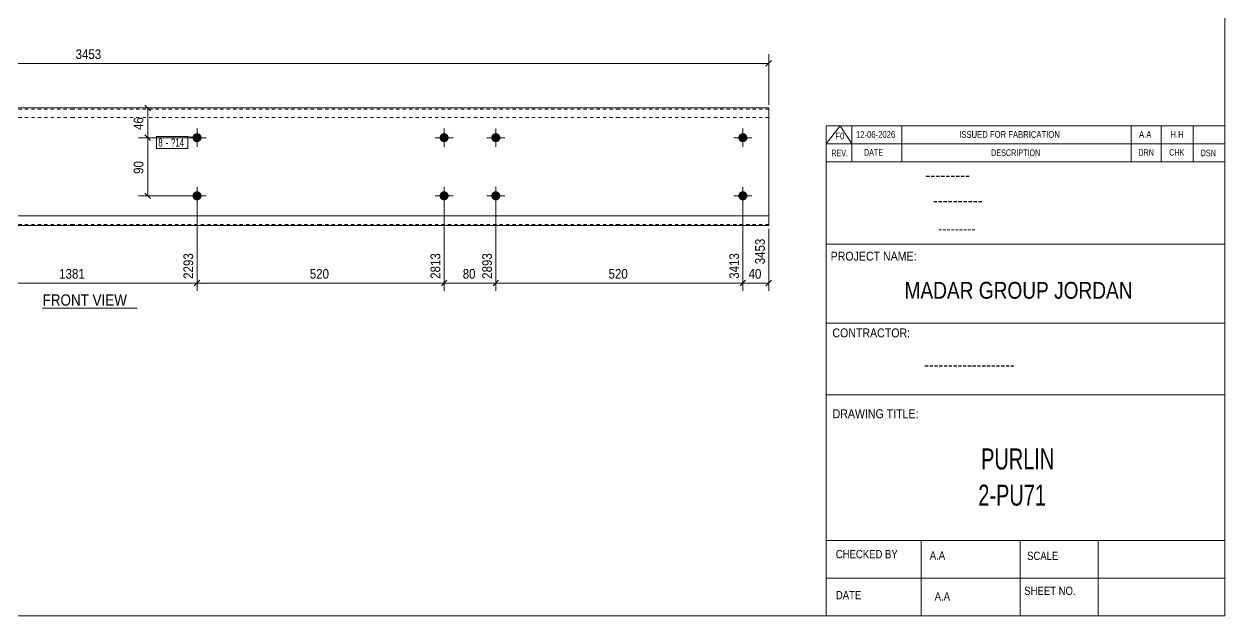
# Model space of a CAD drawing. Header units: millimetres. Extents: x 2 to 579, y 1 to 405.
# Drawn here: x 207.2 to 579, y 5 to 188.3 of the extents above; entities that cross this region are included whole.
import ezdxf

# ---------------------------------------------------------------- set-up
doc = ezdxf.new("R2010")
doc.units = ezdxf.units.MM
doc.linetypes.add('XKITLINE00', pattern=[0])
doc.linetypes.add('XKITLINE01', pattern=[4, 1, -1, 1, -1])
for name, color, linetype, lineweight in [('Bolt', 3, 'Continuous', 0), ('BoltMark', 7, 'Continuous', 0), ('Dimensions', 7, 'Continuous', 0), ('DrawingSheet', 5, 'Continuous', 0), ('OtherObjectType', 7, 'Continuous', 0), ('Part', 2, 'Continuous', 0)]:
    doc.layers.add(name, color=color, linetype=linetype, lineweight=lineweight)
doc.styles.add('@ARIAL_UNICODE_MS_BOLD', font='ARIAL.TTF')
doc.styles.add('ARIAL', font='ARIAL.TTF')
doc.styles.add('ARIAL_NARROW', font='ARIALN.TTF')
doc.styles.add('COMIC_SANS_MS_BOLD', font='COMICBD.TTF')
doc.styles.add('SWIS721_EX_BT', font='ARIAL.TTF')
doc.styles.add('SWISSE', font='ARIAL.TTF')

# ---------------------------------------------------------------- blocks, each defined once
blk = doc.blocks.new('*A3')
at = {"layer": 'Bolt'}
for points in [[(338.66, 153.06), (338.66, 153.02), (338.65, 152.99), (338.65, 152.95), (338.65, 152.92), (338.64, 152.89), (338.64, 152.85), (338.63, 152.82), (338.62, 152.79), (338.62, 152.75), (338.61, 152.72), (338.6, 152.69), (338.59, 152.65), (338.58, 152.62), (338.56, 152.59), (338.55, 152.56), (338.54, 152.52), (338.52, 152.49), (338.51, 152.46), (338.49, 152.43), (338.48, 152.4), (338.46, 152.37), (338.44, 152.34), (338.42, 152.31), (338.4, 152.29), (338.38, 152.26), (338.36, 152.23), (338.34, 152.2), (338.32, 152.18), (338.29, 152.15), (338.27, 152.13), (338.25, 152.1), (338.22, 152.08), (338.2, 152.05), (338.17, 152.03), (338.15, 152.01), (338.12, 151.99), (338.09, 151.97), (338.06, 151.95), (338.04, 151.93), (338.01, 151.91), (337.98, 151.89), (337.95, 151.87), (337.92, 151.86), (337.89, 151.84), (337.86, 151.83), (337.82, 151.81), (337.79, 151.8), (337.76, 151.79), (337.73, 151.77), (337.7, 151.76), (337.66, 151.75), (337.63, 151.74), (337.6, 151.73), (337.56, 151.73), (337.53, 151.72), (337.5, 151.71), (337.46, 151.71), (337.43, 151.7), (337.39, 151.7), (337.36, 151.7), (337.33, 151.69), (337.29, 151.69), (337.26, 151.69), (337.22, 151.69), (337.19, 151.69), (337.15, 151.7), (337.12, 151.7), (337.09, 151.7), (337.05, 151.71), (337.02, 151.71), (336.98, 151.72), (336.95, 151.73), (336.92, 151.73), (336.88, 151.74), (336.85, 151.75), (336.82, 151.76), (336.79, 151.77), (336.75, 151.79), (336.72, 151.8), (336.69, 151.81), (336.66, 151.83), (336.63, 151.84), (336.6, 151.86), (336.57, 151.87), (336.54, 151.89), (336.51, 151.91), (336.48, 151.93), (336.45, 151.95), (336.42, 151.97), (336.4, 151.99), (336.37, 152.01), (336.34, 152.03), (336.32, 152.05), (336.29, 152.08), (336.27, 152.1), (336.24, 152.13), (336.22, 152.15), (336.2, 152.18), (336.18, 152.2), (336.15, 152.23), (336.13, 152.26), (336.11, 152.29), (336.09, 152.31), (336.07, 152.34), (336.06, 152.37), (336.04, 152.4), (336.02, 152.43), (336.01, 152.46), (335.99, 152.49), (335.98, 152.52), (335.96, 152.56), (335.95, 152.59), (335.94, 152.62), (335.93, 152.65), (335.92, 152.69), (335.91, 152.72), (335.9, 152.75), (335.89, 152.79), (335.88, 152.82), (335.88, 152.85), (335.87, 152.89), (335.87, 152.92), (335.86, 152.95), (335.86, 152.99), (335.86, 153.02), (335.86, 153.06), (335.86, 153.09), (335.86, 153.13), (335.86, 153.16), (335.86, 153.2), (335.86, 153.23), (335.87, 153.26), (335.87, 153.3), (335.88, 153.33), (335.88, 153.37), (335.89, 153.4), (335.9, 153.43), (335.91, 153.47), (335.92, 153.5), (335.93, 153.53), (335.94, 153.56), (335.95, 153.6), (335.96, 153.63), (335.98, 153.66), (335.99, 153.69), (336.01, 153.72), (336.02, 153.75), (336.04, 153.78), (336.06, 153.81), (336.07, 153.84), (336.09, 153.87), (336.11, 153.9), (336.13, 153.93), (336.15, 153.95), (336.18, 153.98), (336.2, 154.01), (336.22, 154.03), (336.24, 154.06), (336.27, 154.08), (336.29, 154.11), (336.32, 154.13), (336.34, 154.15), (336.37, 154.17), (336.4, 154.2), (336.42, 154.22), (336.45, 154.24), (336.48, 154.26), (336.51, 154.27), (336.54, 154.29), (336.57, 154.31), (336.6, 154.33), (336.63, 154.34), (336.66, 154.36), (336.69, 154.37), (336.72, 154.39), (336.75, 154.4), (336.79, 154.41), (336.82, 154.42), (336.85, 154.43), (336.88, 154.44), (336.92, 154.45), (336.95, 154.46), (336.98, 154.47), (337.02, 154.47), (337.05, 154.48), (337.09, 154.48), (337.12, 154.49), (337.15, 154.49), (337.19, 154.49), (337.22, 154.49), (337.26, 154.49), (337.29, 154.49), (337.33, 154.49), (337.36, 154.49), (337.39, 154.49), (337.43, 154.48), (337.46, 154.48), (337.5, 154.47), (337.53, 154.47), (337.56, 154.46), (337.6, 154.45), (337.63, 154.44), (337.66, 154.43), (337.7, 154.42), (337.73, 154.41), (337.76, 154.4), (337.79, 154.39), (337.82, 154.37), (337.86, 154.36), (337.89, 154.34), (337.92, 154.33), (337.95, 154.31), (337.98, 154.29), (338.01, 154.27), (338.04, 154.26), (338.06, 154.24), (338.09, 154.22), (338.12, 154.2), (338.15, 154.17), (338.17, 154.15), (338.2, 154.13), (338.22, 154.11), (338.25, 154.08), (338.27, 154.06), (338.29, 154.03), (338.32, 154.01), (338.34, 153.98), (338.36, 153.95), (338.38, 153.93), (338.4, 153.9), (338.42, 153.87), (338.44, 153.84), (338.46, 153.81), (338.48, 153.78), (338.49, 153.75), (338.51, 153.72), (338.52, 153.69), (338.54, 153.66), (338.55, 153.63), (338.56, 153.6), (338.58, 153.56), (338.59, 153.53), (338.6, 153.5), (338.61, 153.47), (338.62, 153.43), (338.62, 153.4), (338.63, 153.37), (338.64, 153.33), (338.64, 153.3), (338.65, 153.26), (338.65, 153.23), (338.65, 153.2), (338.66, 153.16), (338.66, 153.13), (338.66, 153.09)], [(354.66, 153.06), (354.66, 153.02), (354.65, 152.99), (354.65, 152.95), (354.65, 152.92), (354.64, 152.89), (354.64, 152.85), (354.63, 152.82), (354.62, 152.79), (354.62, 152.75), (354.61, 152.72), (354.6, 152.69), (354.59, 152.65), (354.58, 152.62), (354.56, 152.59), (354.55, 152.56), (354.54, 152.52), (354.52, 152.49), (354.51, 152.46), (354.49, 152.43), (354.48, 152.4), (354.46, 152.37), (354.44, 152.34), (354.42, 152.31), (354.4, 152.29), (354.38, 152.26), (354.36, 152.23), (354.34, 152.2), (354.32, 152.18), (354.29, 152.15), (354.27, 152.13), (354.25, 152.1), (354.22, 152.08), (354.2, 152.05), (354.17, 152.03), (354.15, 152.01), (354.12, 151.99), (354.09, 151.97), (354.06, 151.95), (354.04, 151.93), (354.01, 151.91), (353.98, 151.89), (353.95, 151.87), (353.92, 151.86), (353.89, 151.84), (353.86, 151.83), (353.82, 151.81), (353.79, 151.8), (353.76, 151.79), (353.73, 151.77), (353.7, 151.76), (353.66, 151.75), (353.63, 151.74), (353.6, 151.73), (353.56, 151.73), (353.53, 151.72), (353.5, 151.71), (353.46, 151.71), (353.43, 151.7), (353.39, 151.7), (353.36, 151.7), (353.33, 151.69), (353.29, 151.69), (353.26, 151.69), (353.22, 151.69), (353.19, 151.69), (353.15, 151.7), (353.12, 151.7), (353.09, 151.7), (353.05, 151.71), (353.02, 151.71), (352.98, 151.72), (352.95, 151.73), (352.92, 151.73), (352.88, 151.74), (352.85, 151.75), (352.82, 151.76), (352.79, 151.77), (352.75, 151.79), (352.72, 151.8), (352.69, 151.81), (352.66, 151.83), (352.63, 151.84), (352.6, 151.86), (352.57, 151.87), (352.54, 151.89), (352.51, 151.91), (352.48, 151.93), (352.45, 151.95), (352.42, 151.97), (352.4, 151.99), (352.37, 152.01), (352.34, 152.03), (352.32, 152.05), (352.29, 152.08), (352.27, 152.1), (352.24, 152.13), (352.22, 152.15), (352.2, 152.18), (352.18, 152.2), (352.15, 152.23), (352.13, 152.26), (352.11, 152.29), (352.09, 152.31), (352.07, 152.34), (352.06, 152.37), (352.04, 152.4), (352.02, 152.43), (352.01, 152.46), (351.99, 152.49), (351.98, 152.52), (351.96, 152.56), (351.95, 152.59), (351.94, 152.62), (351.93, 152.65), (351.92, 152.69), (351.91, 152.72), (351.9, 152.75), (351.89, 152.79), (351.88, 152.82), (351.88, 152.85), (351.87, 152.89), (351.87, 152.92), (351.86, 152.95), (351.86, 152.99), (351.86, 153.02), (351.86, 153.06), (351.86, 153.09), (351.86, 153.13), (351.86, 153.16), (351.86, 153.2), (351.86, 153.23), (351.87, 153.26), (351.87, 153.3), (351.88, 153.33), (351.88, 153.37), (351.89, 153.4), (351.9, 153.43), (351.91, 153.47), (351.92, 153.5), (351.93, 153.53), (351.94, 153.56), (351.95, 153.6), (351.96, 153.63), (351.98, 153.66), (351.99, 153.69), (352.01, 153.72), (352.02, 153.75), (352.04, 153.78), (352.06, 153.81), (352.07, 153.84), (352.09, 153.87), (352.11, 153.9), (352.13, 153.93), (352.15, 153.95), (352.18, 153.98), (352.2, 154.01), (352.22, 154.03), (352.24, 154.06), (352.27, 154.08), (352.29, 154.11), (352.32, 154.13), (352.34, 154.15), (352.37, 154.17), (352.4, 154.2), (352.42, 154.22), (352.45, 154.24), (352.48, 154.26), (352.51, 154.27), (352.54, 154.29), (352.57, 154.31), (352.6, 154.33), (352.63, 154.34), (352.66, 154.36), (352.69, 154.37), (352.72, 154.39), (352.75, 154.4), (352.79, 154.41), (352.82, 154.42), (352.85, 154.43), (352.88, 154.44), (352.92, 154.45), (352.95, 154.46), (352.98, 154.47), (353.02, 154.47), (353.05, 154.48), (353.09, 154.48), (353.12, 154.49), (353.15, 154.49), (353.19, 154.49), (353.22, 154.49), (353.26, 154.49), (353.29, 154.49), (353.33, 154.49), (353.36, 154.49), (353.39, 154.49), (353.43, 154.48), (353.46, 154.48), (353.5, 154.47), (353.53, 154.47), (353.56, 154.46), (353.6, 154.45), (353.63, 154.44), (353.66, 154.43), (353.7, 154.42), (353.73, 154.41), (353.76, 154.4), (353.79, 154.39), (353.82, 154.37), (353.86, 154.36), (353.89, 154.34), (353.92, 154.33), (353.95, 154.31), (353.98, 154.29), (354.01, 154.27), (354.04, 154.26), (354.06, 154.24), (354.09, 154.22), (354.12, 154.2), (354.15, 154.17), (354.17, 154.15), (354.2, 154.13), (354.22, 154.11), (354.25, 154.08), (354.27, 154.06), (354.29, 154.03), (354.32, 154.01), (354.34, 153.98), (354.36, 153.95), (354.38, 153.93), (354.4, 153.9), (354.42, 153.87), (354.44, 153.84), (354.46, 153.81), (354.48, 153.78), (354.49, 153.75), (354.51, 153.72), (354.52, 153.69), (354.54, 153.66), (354.55, 153.63), (354.56, 153.6), (354.58, 153.56), (354.59, 153.53), (354.6, 153.5), (354.61, 153.47), (354.62, 153.43), (354.62, 153.4), (354.63, 153.37), (354.64, 153.33), (354.64, 153.3), (354.65, 153.26), (354.65, 153.23), (354.65, 153.2), (354.66, 153.16), (354.66, 153.13), (354.66, 153.09)], [(338.66, 135.06), (338.66, 135.02), (338.65, 134.99), (338.65, 134.95), (338.65, 134.92), (338.64, 134.89), (338.64, 134.85), (338.63, 134.82), (338.62, 134.79), (338.62, 134.75), (338.61, 134.72), (338.6, 134.69), (338.59, 134.65), (338.58, 134.62), (338.56, 134.59), (338.55, 134.56), (338.54, 134.52), (338.52, 134.49), (338.51, 134.46), (338.49, 134.43), (338.48, 134.4), (338.46, 134.37), (338.44, 134.34), (338.42, 134.31), (338.4, 134.29), (338.38, 134.26), (338.36, 134.23), (338.34, 134.2), (338.32, 134.18), (338.29, 134.15), (338.27, 134.13), (338.25, 134.1), (338.22, 134.08), (338.2, 134.05), (338.17, 134.03), (338.15, 134.01), (338.12, 133.99), (338.09, 133.97), (338.06, 133.95), (338.04, 133.93), (338.01, 133.91), (337.98, 133.89), (337.95, 133.87), (337.92, 133.86), (337.89, 133.84), (337.86, 133.83), (337.82, 133.81), (337.79, 133.8), (337.76, 133.79), (337.73, 133.77), (337.7, 133.76), (337.66, 133.75), (337.63, 133.74), (337.6, 133.73), (337.56, 133.73), (337.53, 133.72), (337.5, 133.71), (337.46, 133.71), (337.43, 133.7), (337.39, 133.7), (337.36, 133.7), (337.33, 133.69), (337.29, 133.69), (337.26, 133.69), (337.22, 133.69), (337.19, 133.69), (337.15, 133.7), (337.12, 133.7), (337.09, 133.7), (337.05, 133.71), (337.02, 133.71), (336.98, 133.72), (336.95, 133.73), (336.92, 133.73), (336.88, 133.74), (336.85, 133.75), (336.82, 133.76), (336.79, 133.77), (336.75, 133.79), (336.72, 133.8), (336.69, 133.81), (336.66, 133.83), (336.63, 133.84), (336.6, 133.86), (336.57, 133.87), (336.54, 133.89), (336.51, 133.91), (336.48, 133.93), (336.45, 133.95), (336.42, 133.97), (336.4, 133.99), (336.37, 134.01), (336.34, 134.03), (336.32, 134.05), (336.29, 134.08), (336.27, 134.1), (336.24, 134.13), (336.22, 134.15), (336.2, 134.18), (336.18, 134.2), (336.15, 134.23), (336.13, 134.26), (336.11, 134.29), (336.09, 134.31), (336.07, 134.34), (336.06, 134.37), (336.04, 134.4), (336.02, 134.43), (336.01, 134.46), (335.99, 134.49), (335.98, 134.52), (335.96, 134.56), (335.95, 134.59), (335.94, 134.62), (335.93, 134.65), (335.92, 134.69), (335.91, 134.72), (335.9, 134.75), (335.89, 134.79), (335.88, 134.82), (335.88, 134.85), (335.87, 134.89), (335.87, 134.92), (335.86, 134.95), (335.86, 134.99), (335.86, 135.02), (335.86, 135.06), (335.86, 135.09), (335.86, 135.13), (335.86, 135.16), (335.86, 135.2), (335.86, 135.23), (335.87, 135.26), (335.87, 135.3), (335.88, 135.33), (335.88, 135.37), (335.89, 135.4), (335.9, 135.43), (335.91, 135.47), (335.92, 135.5), (335.93, 135.53), (335.94, 135.56), (335.95, 135.6), (335.96, 135.63), (335.98, 135.66), (335.99, 135.69), (336.01, 135.72), (336.02, 135.75), (336.04, 135.78), (336.06, 135.81), (336.07, 135.84), (336.09, 135.87), (336.11, 135.9), (336.13, 135.93), (336.15, 135.95), (336.18, 135.98), (336.2, 136.01), (336.22, 136.03), (336.24, 136.06), (336.27, 136.08), (336.29, 136.11), (336.32, 136.13), (336.34, 136.15), (336.37, 136.17), (336.4, 136.2), (336.42, 136.22), (336.45, 136.24), (336.48, 136.26), (336.51, 136.27), (336.54, 136.29), (336.57, 136.31), (336.6, 136.33), (336.63, 136.34), (336.66, 136.36), (336.69, 136.37), (336.72, 136.39), (336.75, 136.4), (336.79, 136.41), (336.82, 136.42), (336.85, 136.43), (336.88, 136.44), (336.92, 136.45), (336.95, 136.46), (336.98, 136.47), (337.02, 136.47), (337.05, 136.48), (337.09, 136.48), (337.12, 136.49), (337.15, 136.49), (337.19, 136.49), (337.22, 136.49), (337.26, 136.49), (337.29, 136.49), (337.33, 136.49), (337.36, 136.49), (337.39, 136.49), (337.43, 136.48), (337.46, 136.48), (337.5, 136.47), (337.53, 136.47), (337.56, 136.46), (337.6, 136.45), (337.63, 136.44), (337.66, 136.43), (337.7, 136.42), (337.73, 136.41), (337.76, 136.4), (337.79, 136.39), (337.82, 136.37), (337.86, 136.36), (337.89, 136.34), (337.92, 136.33), (337.95, 136.31), (337.98, 136.29), (338.01, 136.27), (338.04, 136.26), (338.06, 136.24), (338.09, 136.22), (338.12, 136.2), (338.15, 136.17), (338.17, 136.15), (338.2, 136.13), (338.22, 136.11), (338.25, 136.08), (338.27, 136.06), (338.29, 136.03), (338.32, 136.01), (338.34, 135.98), (338.36, 135.95), (338.38, 135.93), (338.4, 135.9), (338.42, 135.87), (338.44, 135.84), (338.46, 135.81), (338.48, 135.78), (338.49, 135.75), (338.51, 135.72), (338.52, 135.69), (338.54, 135.66), (338.55, 135.63), (338.56, 135.6), (338.58, 135.56), (338.59, 135.53), (338.6, 135.5), (338.61, 135.47), (338.62, 135.43), (338.62, 135.4), (338.63, 135.37), (338.64, 135.33), (338.64, 135.3), (338.65, 135.26), (338.65, 135.23), (338.65, 135.2), (338.66, 135.16), (338.66, 135.13), (338.66, 135.09)], [(354.66, 135.06), (354.66, 135.02), (354.65, 134.99), (354.65, 134.95), (354.65, 134.92), (354.64, 134.89), (354.64, 134.85), (354.63, 134.82), (354.62, 134.79), (354.62, 134.75), (354.61, 134.72), (354.6, 134.69), (354.59, 134.65), (354.58, 134.62), (354.56, 134.59), (354.55, 134.56), (354.54, 134.52), (354.52, 134.49), (354.51, 134.46), (354.49, 134.43), (354.48, 134.4), (354.46, 134.37), (354.44, 134.34), (354.42, 134.31), (354.4, 134.29), (354.38, 134.26), (354.36, 134.23), (354.34, 134.2), (354.32, 134.18), (354.29, 134.15), (354.27, 134.13), (354.25, 134.1), (354.22, 134.08), (354.2, 134.05), (354.17, 134.03), (354.15, 134.01), (354.12, 133.99), (354.09, 133.97), (354.06, 133.95), (354.04, 133.93), (354.01, 133.91), (353.98, 133.89), (353.95, 133.87), (353.92, 133.86), (353.89, 133.84), (353.86, 133.83), (353.82, 133.81), (353.79, 133.8), (353.76, 133.79), (353.73, 133.77), (353.7, 133.76), (353.66, 133.75), (353.63, 133.74), (353.6, 133.73), (353.56, 133.73), (353.53, 133.72), (353.5, 133.71), (353.46, 133.71), (353.43, 133.7), (353.39, 133.7), (353.36, 133.7), (353.33, 133.69), (353.29, 133.69), (353.26, 133.69), (353.22, 133.69), (353.19, 133.69), (353.15, 133.7), (353.12, 133.7), (353.09, 133.7), (353.05, 133.71), (353.02, 133.71), (352.98, 133.72), (352.95, 133.73), (352.92, 133.73), (352.88, 133.74), (352.85, 133.75), (352.82, 133.76), (352.79, 133.77), (352.75, 133.79), (352.72, 133.8), (352.69, 133.81), (352.66, 133.83), (352.63, 133.84), (352.6, 133.86), (352.57, 133.87), (352.54, 133.89), (352.51, 133.91), (352.48, 133.93), (352.45, 133.95), (352.42, 133.97), (352.4, 133.99), (352.37, 134.01), (352.34, 134.03), (352.32, 134.05), (352.29, 134.08), (352.27, 134.1), (352.24, 134.13), (352.22, 134.15), (352.2, 134.18), (352.18, 134.2), (352.15, 134.23), (352.13, 134.26), (352.11, 134.29), (352.09, 134.31), (352.07, 134.34), (352.06, 134.37), (352.04, 134.4), (352.02, 134.43), (352.01, 134.46), (351.99, 134.49), (351.98, 134.52), (351.96, 134.56), (351.95, 134.59), (351.94, 134.62), (351.93, 134.65), (351.92, 134.69), (351.91, 134.72), (351.9, 134.75), (351.89, 134.79), (351.88, 134.82), (351.88, 134.85), (351.87, 134.89), (351.87, 134.92), (351.86, 134.95), (351.86, 134.99), (351.86, 135.02), (351.86, 135.06), (351.86, 135.09), (351.86, 135.13), (351.86, 135.16), (351.86, 135.2), (351.86, 135.23), (351.87, 135.26), (351.87, 135.3), (351.88, 135.33), (351.88, 135.37), (351.89, 135.4), (351.9, 135.43), (351.91, 135.47), (351.92, 135.5), (351.93, 135.53), (351.94, 135.56), (351.95, 135.6), (351.96, 135.63), (351.98, 135.66), (351.99, 135.69), (352.01, 135.72), (352.02, 135.75), (352.04, 135.78), (352.06, 135.81), (352.07, 135.84), (352.09, 135.87), (352.11, 135.9), (352.13, 135.93), (352.15, 135.95), (352.18, 135.98), (352.2, 136.01), (352.22, 136.03), (352.24, 136.06), (352.27, 136.08), (352.29, 136.11), (352.32, 136.13), (352.34, 136.15), (352.37, 136.17), (352.4, 136.2), (352.42, 136.22), (352.45, 136.24), (352.48, 136.26), (352.51, 136.27), (352.54, 136.29), (352.57, 136.31), (352.6, 136.33), (352.63, 136.34), (352.66, 136.36), (352.69, 136.37), (352.72, 136.39), (352.75, 136.4), (352.79, 136.41), (352.82, 136.42), (352.85, 136.43), (352.88, 136.44), (352.92, 136.45), (352.95, 136.46), (352.98, 136.47), (353.02, 136.47), (353.05, 136.48), (353.09, 136.48), (353.12, 136.49), (353.15, 136.49), (353.19, 136.49), (353.22, 136.49), (353.26, 136.49), (353.29, 136.49), (353.33, 136.49), (353.36, 136.49), (353.39, 136.49), (353.43, 136.48), (353.46, 136.48), (353.5, 136.47), (353.53, 136.47), (353.56, 136.46), (353.6, 136.45), (353.63, 136.44), (353.66, 136.43), (353.7, 136.42), (353.73, 136.41), (353.76, 136.4), (353.79, 136.39), (353.82, 136.37), (353.86, 136.36), (353.89, 136.34), (353.92, 136.33), (353.95, 136.31), (353.98, 136.29), (354.01, 136.27), (354.04, 136.26), (354.06, 136.24), (354.09, 136.22), (354.12, 136.2), (354.15, 136.17), (354.17, 136.15), (354.2, 136.13), (354.22, 136.11), (354.25, 136.08), (354.27, 136.06), (354.29, 136.03), (354.32, 136.01), (354.34, 135.98), (354.36, 135.95), (354.38, 135.93), (354.4, 135.9), (354.42, 135.87), (354.44, 135.84), (354.46, 135.81), (354.48, 135.78), (354.49, 135.75), (354.51, 135.72), (354.52, 135.69), (354.54, 135.66), (354.55, 135.63), (354.56, 135.6), (354.58, 135.56), (354.59, 135.53), (354.6, 135.5), (354.61, 135.47), (354.62, 135.43), (354.62, 135.4), (354.63, 135.37), (354.64, 135.33), (354.64, 135.3), (354.65, 135.26), (354.65, 135.23), (354.65, 135.2), (354.66, 135.16), (354.66, 135.13), (354.66, 135.09)]]:
    blk.add_hatch(color=3, dxfattribs=at).paths.add_polyline_path(points, flags=17)
at = {"layer": 'Bolt', "color": 3, "linetype": 'XKITLINE00', "lineweight": 0}
for p, q in [((340.06, 153.09), (334.46, 153.09)), ((337.26, 155.89), (337.26, 150.29)), ((356.06, 153.09), (350.46, 153.09)), ((353.26, 155.89), (353.26, 150.29)), ((337.26, 137.89), (337.26, 132.29)), ((353.26, 137.89), (353.26, 132.29)), ((340.06, 135.09), (334.46, 135.09)), ((356.06, 135.09), (350.46, 135.09))]:
    blk.add_line(p, q, dxfattribs=at)
blk = doc.blocks.new('*A4')
at = {"layer": 'Bolt'}
for points in [[(262.17, 153.06), (262.17, 153.02), (262.17, 152.99), (262.16, 152.95), (262.16, 152.92), (262.15, 152.89), (262.15, 152.85), (262.14, 152.82), (262.14, 152.79), (262.13, 152.75), (262.12, 152.72), (262.11, 152.69), (262.1, 152.65), (262.09, 152.62), (262.08, 152.59), (262.06, 152.56), (262.05, 152.52), (262.04, 152.49), (262.02, 152.46), (262, 152.43), (261.99, 152.4), (261.97, 152.37), (261.95, 152.34), (261.93, 152.31), (261.91, 152.29), (261.89, 152.26), (261.87, 152.23), (261.85, 152.2), (261.83, 152.18), (261.81, 152.15), (261.78, 152.13), (261.76, 152.1), (261.74, 152.08), (261.71, 152.05), (261.68, 152.03), (261.66, 152.01), (261.63, 151.99), (261.6, 151.97), (261.58, 151.95), (261.55, 151.93), (261.52, 151.91), (261.49, 151.89), (261.46, 151.87), (261.43, 151.86), (261.4, 151.84), (261.37, 151.83), (261.34, 151.81), (261.31, 151.8), (261.27, 151.79), (261.24, 151.77), (261.21, 151.76), (261.18, 151.75), (261.14, 151.74), (261.11, 151.73), (261.08, 151.73), (261.04, 151.72), (261.01, 151.71), (260.98, 151.71), (260.94, 151.7), (260.91, 151.7), (260.87, 151.7), (260.84, 151.69), (260.8, 151.69), (260.77, 151.69), (260.74, 151.69), (260.7, 151.69), (260.67, 151.7), (260.63, 151.7), (260.6, 151.7), (260.56, 151.71), (260.53, 151.71), (260.5, 151.72), (260.46, 151.73), (260.43, 151.73), (260.4, 151.74), (260.36, 151.75), (260.33, 151.76), (260.3, 151.77), (260.27, 151.79), (260.23, 151.8), (260.2, 151.81), (260.17, 151.83), (260.14, 151.84), (260.11, 151.86), (260.08, 151.87), (260.05, 151.89), (260.02, 151.91), (259.99, 151.93), (259.96, 151.95), (259.94, 151.97), (259.91, 151.99), (259.88, 152.01), (259.86, 152.03), (259.83, 152.05), (259.8, 152.08), (259.78, 152.1), (259.76, 152.13), (259.73, 152.15), (259.71, 152.18), (259.69, 152.2), (259.67, 152.23), (259.65, 152.26), (259.63, 152.29), (259.61, 152.31), (259.59, 152.34), (259.57, 152.37), (259.55, 152.4), (259.53, 152.43), (259.52, 152.46), (259.5, 152.49), (259.49, 152.52), (259.48, 152.56), (259.46, 152.59), (259.45, 152.62), (259.44, 152.65), (259.43, 152.69), (259.42, 152.72), (259.41, 152.75), (259.4, 152.79), (259.4, 152.82), (259.39, 152.85), (259.38, 152.89), (259.38, 152.92), (259.38, 152.95), (259.37, 152.99), (259.37, 153.02), (259.37, 153.06), (259.37, 153.09), (259.37, 153.13), (259.37, 153.16), (259.37, 153.2), (259.38, 153.23), (259.38, 153.26), (259.38, 153.3), (259.39, 153.33), (259.4, 153.37), (259.4, 153.4), (259.41, 153.43), (259.42, 153.47), (259.43, 153.5), (259.44, 153.53), (259.45, 153.56), (259.46, 153.6), (259.48, 153.63), (259.49, 153.66), (259.5, 153.69), (259.52, 153.72), (259.53, 153.75), (259.55, 153.78), (259.57, 153.81), (259.59, 153.84), (259.61, 153.87), (259.63, 153.9), (259.65, 153.93), (259.67, 153.95), (259.69, 153.98), (259.71, 154.01), (259.73, 154.03), (259.76, 154.06), (259.78, 154.08), (259.8, 154.11), (259.83, 154.13), (259.86, 154.15), (259.88, 154.17), (259.91, 154.2), (259.94, 154.22), (259.96, 154.24), (259.99, 154.26), (260.02, 154.27), (260.05, 154.29), (260.08, 154.31), (260.11, 154.33), (260.14, 154.34), (260.17, 154.36), (260.2, 154.37), (260.23, 154.39), (260.27, 154.4), (260.3, 154.41), (260.33, 154.42), (260.36, 154.43), (260.4, 154.44), (260.43, 154.45), (260.46, 154.46), (260.5, 154.47), (260.53, 154.47), (260.56, 154.48), (260.6, 154.48), (260.63, 154.49), (260.67, 154.49), (260.7, 154.49), (260.74, 154.49), (260.77, 154.49), (260.8, 154.49), (260.84, 154.49), (260.87, 154.49), (260.91, 154.49), (260.94, 154.48), (260.98, 154.48), (261.01, 154.47), (261.04, 154.47), (261.08, 154.46), (261.11, 154.45), (261.14, 154.44), (261.18, 154.43), (261.21, 154.42), (261.24, 154.41), (261.27, 154.4), (261.31, 154.39), (261.34, 154.37), (261.37, 154.36), (261.4, 154.34), (261.43, 154.33), (261.46, 154.31), (261.49, 154.29), (261.52, 154.27), (261.55, 154.26), (261.58, 154.24), (261.6, 154.22), (261.63, 154.2), (261.66, 154.17), (261.68, 154.15), (261.71, 154.13), (261.74, 154.11), (261.76, 154.08), (261.78, 154.06), (261.81, 154.03), (261.83, 154.01), (261.85, 153.98), (261.87, 153.95), (261.89, 153.93), (261.91, 153.9), (261.93, 153.87), (261.95, 153.84), (261.97, 153.81), (261.99, 153.78), (262, 153.75), (262.02, 153.72), (262.04, 153.69), (262.05, 153.66), (262.06, 153.63), (262.08, 153.6), (262.09, 153.56), (262.1, 153.53), (262.11, 153.5), (262.12, 153.47), (262.13, 153.43), (262.14, 153.4), (262.14, 153.37), (262.15, 153.33), (262.15, 153.3), (262.16, 153.26), (262.16, 153.23), (262.17, 153.2), (262.17, 153.16), (262.17, 153.13), (262.17, 153.09)], [(431.14, 153.06), (431.14, 153.02), (431.14, 152.99), (431.14, 152.95), (431.13, 152.92), (431.13, 152.89), (431.12, 152.85), (431.12, 152.82), (431.11, 152.79), (431.1, 152.75), (431.09, 152.72), (431.09, 152.69), (431.07, 152.65), (431.06, 152.62), (431.05, 152.59), (431.04, 152.56), (431.03, 152.52), (431.01, 152.49), (431, 152.46), (430.98, 152.43), (430.96, 152.4), (430.95, 152.37), (430.93, 152.34), (430.91, 152.31), (430.89, 152.29), (430.87, 152.26), (430.85, 152.23), (430.83, 152.2), (430.81, 152.18), (430.78, 152.15), (430.76, 152.13), (430.74, 152.1), (430.71, 152.08), (430.69, 152.05), (430.66, 152.03), (430.63, 152.01), (430.61, 151.99), (430.58, 151.97), (430.55, 151.95), (430.52, 151.93), (430.49, 151.91), (430.47, 151.89), (430.44, 151.87), (430.41, 151.86), (430.37, 151.84), (430.34, 151.83), (430.31, 151.81), (430.28, 151.8), (430.25, 151.79), (430.22, 151.77), (430.18, 151.76), (430.15, 151.75), (430.12, 151.74), (430.09, 151.73), (430.05, 151.73), (430.02, 151.72), (429.98, 151.71), (429.95, 151.71), (429.92, 151.7), (429.88, 151.7), (429.85, 151.7), (429.81, 151.69), (429.78, 151.69), (429.75, 151.69), (429.71, 151.69), (429.68, 151.69), (429.64, 151.7), (429.61, 151.7), (429.57, 151.7), (429.54, 151.71), (429.51, 151.71), (429.47, 151.72), (429.44, 151.73), (429.41, 151.73), (429.37, 151.74), (429.34, 151.75), (429.31, 151.76), (429.27, 151.77), (429.24, 151.79), (429.21, 151.8), (429.18, 151.81), (429.15, 151.83), (429.12, 151.84), (429.09, 151.86), (429.06, 151.87), (429.03, 151.89), (429, 151.91), (428.97, 151.93), (428.94, 151.95), (428.91, 151.97), (428.88, 151.99), (428.86, 152.01), (428.83, 152.03), (428.81, 152.05), (428.78, 152.08), (428.76, 152.1), (428.73, 152.13), (428.71, 152.15), (428.69, 152.18), (428.66, 152.2), (428.64, 152.23), (428.62, 152.26), (428.6, 152.29), (428.58, 152.31), (428.56, 152.34), (428.54, 152.37), (428.53, 152.4), (428.51, 152.43), (428.49, 152.46), (428.48, 152.49), (428.47, 152.52), (428.45, 152.56), (428.44, 152.59), (428.43, 152.62), (428.42, 152.65), (428.41, 152.69), (428.4, 152.72), (428.39, 152.75), (428.38, 152.79), (428.37, 152.82), (428.37, 152.85), (428.36, 152.89), (428.36, 152.92), (428.35, 152.95), (428.35, 152.99), (428.35, 153.02), (428.35, 153.06), (428.35, 153.09), (428.35, 153.13), (428.35, 153.16), (428.35, 153.2), (428.35, 153.23), (428.36, 153.26), (428.36, 153.3), (428.37, 153.33), (428.37, 153.37), (428.38, 153.4), (428.39, 153.43), (428.4, 153.47), (428.41, 153.5), (428.42, 153.53), (428.43, 153.56), (428.44, 153.6), (428.45, 153.63), (428.47, 153.66), (428.48, 153.69), (428.49, 153.72), (428.51, 153.75), (428.53, 153.78), (428.54, 153.81), (428.56, 153.84), (428.58, 153.87), (428.6, 153.9), (428.62, 153.93), (428.64, 153.95), (428.66, 153.98), (428.69, 154.01), (428.71, 154.03), (428.73, 154.06), (428.76, 154.08), (428.78, 154.11), (428.81, 154.13), (428.83, 154.15), (428.86, 154.17), (428.88, 154.2), (428.91, 154.22), (428.94, 154.24), (428.97, 154.26), (429, 154.27), (429.03, 154.29), (429.06, 154.31), (429.09, 154.33), (429.12, 154.34), (429.15, 154.36), (429.18, 154.37), (429.21, 154.39), (429.24, 154.4), (429.27, 154.41), (429.31, 154.42), (429.34, 154.43), (429.37, 154.44), (429.41, 154.45), (429.44, 154.46), (429.47, 154.47), (429.51, 154.47), (429.54, 154.48), (429.57, 154.48), (429.61, 154.49), (429.64, 154.49), (429.68, 154.49), (429.71, 154.49), (429.75, 154.49), (429.78, 154.49), (429.81, 154.49), (429.85, 154.49), (429.88, 154.49), (429.92, 154.48), (429.95, 154.48), (429.98, 154.47), (430.02, 154.47), (430.05, 154.46), (430.09, 154.45), (430.12, 154.44), (430.15, 154.43), (430.18, 154.42), (430.22, 154.41), (430.25, 154.4), (430.28, 154.39), (430.31, 154.37), (430.34, 154.36), (430.37, 154.34), (430.41, 154.33), (430.44, 154.31), (430.47, 154.29), (430.49, 154.27), (430.52, 154.26), (430.55, 154.24), (430.58, 154.22), (430.61, 154.2), (430.63, 154.17), (430.66, 154.15), (430.69, 154.13), (430.71, 154.11), (430.74, 154.08), (430.76, 154.06), (430.78, 154.03), (430.81, 154.01), (430.83, 153.98), (430.85, 153.95), (430.87, 153.93), (430.89, 153.9), (430.91, 153.87), (430.93, 153.84), (430.95, 153.81), (430.96, 153.78), (430.98, 153.75), (431, 153.72), (431.01, 153.69), (431.03, 153.66), (431.04, 153.63), (431.05, 153.6), (431.06, 153.56), (431.07, 153.53), (431.09, 153.5), (431.09, 153.47), (431.1, 153.43), (431.11, 153.4), (431.12, 153.37), (431.12, 153.33), (431.13, 153.3), (431.13, 153.26), (431.14, 153.23), (431.14, 153.2), (431.14, 153.16), (431.14, 153.13), (431.15, 153.09)], [(262.17, 135.06), (262.17, 135.02), (262.17, 134.99), (262.16, 134.95), (262.16, 134.92), (262.15, 134.89), (262.15, 134.85), (262.14, 134.82), (262.14, 134.79), (262.13, 134.75), (262.12, 134.72), (262.11, 134.69), (262.1, 134.65), (262.09, 134.62), (262.08, 134.59), (262.06, 134.56), (262.05, 134.52), (262.04, 134.49), (262.02, 134.46), (262, 134.43), (261.99, 134.4), (261.97, 134.37), (261.95, 134.34), (261.93, 134.31), (261.91, 134.29), (261.89, 134.26), (261.87, 134.23), (261.85, 134.2), (261.83, 134.18), (261.81, 134.15), (261.78, 134.13), (261.76, 134.1), (261.74, 134.08), (261.71, 134.05), (261.68, 134.03), (261.66, 134.01), (261.63, 133.99), (261.6, 133.97), (261.58, 133.95), (261.55, 133.93), (261.52, 133.91), (261.49, 133.89), (261.46, 133.87), (261.43, 133.86), (261.4, 133.84), (261.37, 133.83), (261.34, 133.81), (261.31, 133.8), (261.27, 133.79), (261.24, 133.77), (261.21, 133.76), (261.18, 133.75), (261.14, 133.74), (261.11, 133.73), (261.08, 133.73), (261.04, 133.72), (261.01, 133.71), (260.98, 133.71), (260.94, 133.7), (260.91, 133.7), (260.87, 133.7), (260.84, 133.69), (260.8, 133.69), (260.77, 133.69), (260.74, 133.69), (260.7, 133.69), (260.67, 133.7), (260.63, 133.7), (260.6, 133.7), (260.56, 133.71), (260.53, 133.71), (260.5, 133.72), (260.46, 133.73), (260.43, 133.73), (260.4, 133.74), (260.36, 133.75), (260.33, 133.76), (260.3, 133.77), (260.27, 133.79), (260.23, 133.8), (260.2, 133.81), (260.17, 133.83), (260.14, 133.84), (260.11, 133.86), (260.08, 133.87), (260.05, 133.89), (260.02, 133.91), (259.99, 133.93), (259.96, 133.95), (259.94, 133.97), (259.91, 133.99), (259.88, 134.01), (259.86, 134.03), (259.83, 134.05), (259.8, 134.08), (259.78, 134.1), (259.76, 134.13), (259.73, 134.15), (259.71, 134.18), (259.69, 134.2), (259.67, 134.23), (259.65, 134.26), (259.63, 134.29), (259.61, 134.31), (259.59, 134.34), (259.57, 134.37), (259.55, 134.4), (259.53, 134.43), (259.52, 134.46), (259.5, 134.49), (259.49, 134.52), (259.48, 134.56), (259.46, 134.59), (259.45, 134.62), (259.44, 134.65), (259.43, 134.69), (259.42, 134.72), (259.41, 134.75), (259.4, 134.79), (259.4, 134.82), (259.39, 134.85), (259.38, 134.89), (259.38, 134.92), (259.38, 134.95), (259.37, 134.99), (259.37, 135.02), (259.37, 135.06), (259.37, 135.09), (259.37, 135.13), (259.37, 135.16), (259.37, 135.2), (259.38, 135.23), (259.38, 135.26), (259.38, 135.3), (259.39, 135.33), (259.4, 135.37), (259.4, 135.4), (259.41, 135.43), (259.42, 135.47), (259.43, 135.5), (259.44, 135.53), (259.45, 135.56), (259.46, 135.6), (259.48, 135.63), (259.49, 135.66), (259.5, 135.69), (259.52, 135.72), (259.53, 135.75), (259.55, 135.78), (259.57, 135.81), (259.59, 135.84), (259.61, 135.87), (259.63, 135.9), (259.65, 135.93), (259.67, 135.95), (259.69, 135.98), (259.71, 136.01), (259.73, 136.03), (259.76, 136.06), (259.78, 136.08), (259.8, 136.11), (259.83, 136.13), (259.86, 136.15), (259.88, 136.17), (259.91, 136.2), (259.94, 136.22), (259.96, 136.24), (259.99, 136.26), (260.02, 136.27), (260.05, 136.29), (260.08, 136.31), (260.11, 136.33), (260.14, 136.34), (260.17, 136.36), (260.2, 136.37), (260.23, 136.39), (260.27, 136.4), (260.3, 136.41), (260.33, 136.42), (260.36, 136.43), (260.4, 136.44), (260.43, 136.45), (260.46, 136.46), (260.5, 136.47), (260.53, 136.47), (260.56, 136.48), (260.6, 136.48), (260.63, 136.49), (260.67, 136.49), (260.7, 136.49), (260.74, 136.49), (260.77, 136.49), (260.8, 136.49), (260.84, 136.49), (260.87, 136.49), (260.91, 136.49), (260.94, 136.48), (260.98, 136.48), (261.01, 136.47), (261.04, 136.47), (261.08, 136.46), (261.11, 136.45), (261.14, 136.44), (261.18, 136.43), (261.21, 136.42), (261.24, 136.41), (261.27, 136.4), (261.31, 136.39), (261.34, 136.37), (261.37, 136.36), (261.4, 136.34), (261.43, 136.33), (261.46, 136.31), (261.49, 136.29), (261.52, 136.27), (261.55, 136.26), (261.58, 136.24), (261.6, 136.22), (261.63, 136.2), (261.66, 136.17), (261.68, 136.15), (261.71, 136.13), (261.74, 136.11), (261.76, 136.08), (261.78, 136.06), (261.81, 136.03), (261.83, 136.01), (261.85, 135.98), (261.87, 135.95), (261.89, 135.93), (261.91, 135.9), (261.93, 135.87), (261.95, 135.84), (261.97, 135.81), (261.99, 135.78), (262, 135.75), (262.02, 135.72), (262.04, 135.69), (262.05, 135.66), (262.06, 135.63), (262.08, 135.6), (262.09, 135.56), (262.1, 135.53), (262.11, 135.5), (262.12, 135.47), (262.13, 135.43), (262.14, 135.4), (262.14, 135.37), (262.15, 135.33), (262.15, 135.3), (262.16, 135.26), (262.16, 135.23), (262.17, 135.2), (262.17, 135.16), (262.17, 135.13), (262.17, 135.09)], [(431.14, 135.06), (431.14, 135.02), (431.14, 134.99), (431.14, 134.95), (431.13, 134.92), (431.13, 134.89), (431.12, 134.85), (431.12, 134.82), (431.11, 134.79), (431.1, 134.75), (431.09, 134.72), (431.09, 134.69), (431.07, 134.65), (431.06, 134.62), (431.05, 134.59), (431.04, 134.56), (431.03, 134.52), (431.01, 134.49), (431, 134.46), (430.98, 134.43), (430.96, 134.4), (430.95, 134.37), (430.93, 134.34), (430.91, 134.31), (430.89, 134.29), (430.87, 134.26), (430.85, 134.23), (430.83, 134.2), (430.81, 134.18), (430.78, 134.15), (430.76, 134.13), (430.74, 134.1), (430.71, 134.08), (430.69, 134.05), (430.66, 134.03), (430.63, 134.01), (430.61, 133.99), (430.58, 133.97), (430.55, 133.95), (430.52, 133.93), (430.49, 133.91), (430.47, 133.89), (430.44, 133.87), (430.41, 133.86), (430.37, 133.84), (430.34, 133.83), (430.31, 133.81), (430.28, 133.8), (430.25, 133.79), (430.22, 133.77), (430.18, 133.76), (430.15, 133.75), (430.12, 133.74), (430.09, 133.73), (430.05, 133.73), (430.02, 133.72), (429.98, 133.71), (429.95, 133.71), (429.92, 133.7), (429.88, 133.7), (429.85, 133.7), (429.81, 133.69), (429.78, 133.69), (429.75, 133.69), (429.71, 133.69), (429.68, 133.69), (429.64, 133.7), (429.61, 133.7), (429.57, 133.7), (429.54, 133.71), (429.51, 133.71), (429.47, 133.72), (429.44, 133.73), (429.41, 133.73), (429.37, 133.74), (429.34, 133.75), (429.31, 133.76), (429.27, 133.77), (429.24, 133.79), (429.21, 133.8), (429.18, 133.81), (429.15, 133.83), (429.12, 133.84), (429.09, 133.86), (429.06, 133.87), (429.03, 133.89), (429, 133.91), (428.97, 133.93), (428.94, 133.95), (428.91, 133.97), (428.88, 133.99), (428.86, 134.01), (428.83, 134.03), (428.81, 134.05), (428.78, 134.08), (428.76, 134.1), (428.73, 134.13), (428.71, 134.15), (428.69, 134.18), (428.66, 134.2), (428.64, 134.23), (428.62, 134.26), (428.6, 134.29), (428.58, 134.31), (428.56, 134.34), (428.54, 134.37), (428.53, 134.4), (428.51, 134.43), (428.49, 134.46), (428.48, 134.49), (428.47, 134.52), (428.45, 134.56), (428.44, 134.59), (428.43, 134.62), (428.42, 134.65), (428.41, 134.69), (428.4, 134.72), (428.39, 134.75), (428.38, 134.79), (428.37, 134.82), (428.37, 134.85), (428.36, 134.89), (428.36, 134.92), (428.35, 134.95), (428.35, 134.99), (428.35, 135.02), (428.35, 135.06), (428.35, 135.09), (428.35, 135.13), (428.35, 135.16), (428.35, 135.2), (428.35, 135.23), (428.36, 135.26), (428.36, 135.3), (428.37, 135.33), (428.37, 135.37), (428.38, 135.4), (428.39, 135.43), (428.4, 135.47), (428.41, 135.5), (428.42, 135.53), (428.43, 135.56), (428.44, 135.6), (428.45, 135.63), (428.47, 135.66), (428.48, 135.69), (428.49, 135.72), (428.51, 135.75), (428.53, 135.78), (428.54, 135.81), (428.56, 135.84), (428.58, 135.87), (428.6, 135.9), (428.62, 135.93), (428.64, 135.95), (428.66, 135.98), (428.69, 136.01), (428.71, 136.03), (428.73, 136.06), (428.76, 136.08), (428.78, 136.11), (428.81, 136.13), (428.83, 136.15), (428.86, 136.17), (428.88, 136.2), (428.91, 136.22), (428.94, 136.24), (428.97, 136.26), (429, 136.27), (429.03, 136.29), (429.06, 136.31), (429.09, 136.33), (429.12, 136.34), (429.15, 136.36), (429.18, 136.37), (429.21, 136.39), (429.24, 136.4), (429.27, 136.41), (429.31, 136.42), (429.34, 136.43), (429.37, 136.44), (429.41, 136.45), (429.44, 136.46), (429.47, 136.47), (429.51, 136.47), (429.54, 136.48), (429.57, 136.48), (429.61, 136.49), (429.64, 136.49), (429.68, 136.49), (429.71, 136.49), (429.75, 136.49), (429.78, 136.49), (429.81, 136.49), (429.85, 136.49), (429.88, 136.49), (429.92, 136.48), (429.95, 136.48), (429.98, 136.47), (430.02, 136.47), (430.05, 136.46), (430.09, 136.45), (430.12, 136.44), (430.15, 136.43), (430.18, 136.42), (430.22, 136.41), (430.25, 136.4), (430.28, 136.39), (430.31, 136.37), (430.34, 136.36), (430.37, 136.34), (430.41, 136.33), (430.44, 136.31), (430.47, 136.29), (430.49, 136.27), (430.52, 136.26), (430.55, 136.24), (430.58, 136.22), (430.61, 136.2), (430.63, 136.17), (430.66, 136.15), (430.69, 136.13), (430.71, 136.11), (430.74, 136.08), (430.76, 136.06), (430.78, 136.03), (430.81, 136.01), (430.83, 135.98), (430.85, 135.95), (430.87, 135.93), (430.89, 135.9), (430.91, 135.87), (430.93, 135.84), (430.95, 135.81), (430.96, 135.78), (430.98, 135.75), (431, 135.72), (431.01, 135.69), (431.03, 135.66), (431.04, 135.63), (431.05, 135.6), (431.06, 135.56), (431.07, 135.53), (431.09, 135.5), (431.09, 135.47), (431.1, 135.43), (431.11, 135.4), (431.12, 135.37), (431.12, 135.33), (431.13, 135.3), (431.13, 135.26), (431.14, 135.23), (431.14, 135.2), (431.14, 135.16), (431.14, 135.13), (431.15, 135.09)]]:
    blk.add_hatch(color=3, dxfattribs=at).paths.add_polyline_path(points, flags=17)
at = {"layer": 'Bolt', "color": 3, "linetype": 'XKITLINE00', "lineweight": 0}
for p, q in [((263.57, 153.09), (257.97, 153.09)), ((260.77, 155.89), (260.77, 150.29)), ((432.55, 153.09), (426.95, 153.09)), ((429.75, 155.89), (429.75, 150.29)), ((260.77, 137.89), (260.77, 132.29)), ((429.75, 137.89), (429.75, 132.29)), ((263.57, 135.09), (257.97, 135.09)), ((432.55, 135.09), (426.95, 135.09))]:
    blk.add_line(p, q, dxfattribs=at)
blk = doc.blocks.new('*A5')
at = {"layer": 'Part', "color": 2, "linetype": 'XKITLINE00', "lineweight": 0}
for p, q in [((222.48, 162.29), (130.09, 162.29)), ((298.96, 162.29), (222.58, 162.29)), ((391.45, 162.29), (299.06, 162.29)), ((437.75, 162.29), (391.55, 162.29)), ((437.75, 162.29), (437.75, 125.89)), ((222.48, 128.89), (130.09, 128.89)), ((298.96, 128.89), (222.58, 128.89)), ((391.45, 128.89), (299.06, 128.89)), ((437.75, 128.89), (391.55, 128.89)), ((130.09, 125.89), (222.48, 125.89)), ((222.58, 125.89), (298.96, 125.89)), ((299.06, 125.89), (391.45, 125.89)), ((391.55, 125.89), (437.75, 125.89))]:
    blk.add_line(p, q, dxfattribs=at)
at = {"layer": 'Part', "color": 7, "linetype": 'XKITLINE01', "lineweight": 0}
for p, q in [((222.48, 161.93), (130.09, 161.93)), ((298.96, 161.93), (222.58, 161.93)), ((391.45, 161.93), (299.06, 161.93)), ((437.75, 161.93), (391.55, 161.93)), ((222.48, 159.29), (130.09, 159.29)), ((298.96, 159.29), (222.58, 159.29)), ((391.45, 159.29), (299.06, 159.29)), ((437.75, 159.29), (391.55, 159.29)), ((222.48, 126.25), (130.09, 126.25)), ((298.96, 126.25), (222.58, 126.25)), ((391.45, 126.25), (299.06, 126.25)), ((437.75, 126.25), (391.55, 126.25))]:
    blk.add_line(p, q, dxfattribs=at)
blk = doc.blocks.new('*A11')
at = {"layer": 'DrawingSheet', "color": 5, "linetype": 'XKITLINE00', "lineweight": 0}
for p, q in [((579, 5), (579, 405)), ((5, 5), (579, 5))]:
    blk.add_line(p, q, dxfattribs=at)
blk = doc.blocks.new('*A14')
at = {"layer": 'OtherObjectType', "color": 7, "linetype": 'XKITLINE00', "lineweight": 0}
for p, q in [((455.5, 156.76), (579, 156.76)), ((455.5, 151.21), (459.82, 156.76)), ((455.5, 151.21), (455.5, 156.76)), ((459.82, 156.76), (463.53, 151.21)), ((463.53, 151.21), (463.53, 156.76)), ((478.97, 151.21), (478.97, 156.76)), ((549.98, 151.21), (549.98, 156.76)), ((559.24, 151.21), (559.24, 156.76)), ((569.12, 151.21), (569.12, 156.76)), ((579, 151.21), (579, 156.76)), ((455.5, 151.21), (579, 151.21)), ((455.5, 145.65), (455.5, 151.21)), ((459.21, 151.21), (579, 151.21)), ((463.53, 145.65), (463.53, 151.21)), ((478.97, 145.65), (478.97, 151.21)), ((549.98, 145.65), (549.98, 151.21)), ((559.24, 145.65), (559.24, 151.21)), ((569.12, 145.65), (569.12, 151.21)), ((579, 145.65), (579, 151.21))]:
    blk.add_line(p, q, dxfattribs=at)
at = {"layer": 'OtherObjectType', "color": 7, "style": 'ARIAL_NARROW'}
for s, height, width, p in [('F0', 2.058, 1.008832, (458.4, 152.59)), ('12-06-2026', 2.058, 1.008832, (464.76, 153.06)), ('ISSUED FOR FABRICATION', 2.0583, 1.008832, (496.71, 153.06)), ('A.A', 2.058, 1.008832, (552.4, 153.06)), ('H.H', 2.058, 1.008832, (562.13, 153.06)), ('REV.', 2.058, 0.907949, (457.13, 147.31)), ('DATE', 2.058, 0.907949, (467.23, 147.5)), ('DESCRIPTION', 2.0583, 0.907949, (506.61, 147.39)), ('DRN', 2.058, 0.907949, (552.17, 147.47)), ('CHK', 2.058, 0.907949, (561.72, 147.5)), ('DSN', 2.058, 0.907949, (571.47, 147.35))]:
    blk.add_text(s, height=height, dxfattribs=dict(at, width=width)).set_placement(p)
blk = doc.blocks.new('*A16')
at = {"layer": 'OtherObjectType', "color": 2, "linetype": 'XKITLINE00', "lineweight": 0}
for p, q in [((455.5, 145.65), (579, 145.65)), ((455.5, 5), (455.5, 145.64)), ((578.98, 145.64), (579, 5)), ((579, 120.14), (455.5, 120.14)), ((455.5, 95.63), (579, 95.63)), ((579, 73.49), (455.5, 73.49)), ((579, 28.4), (455.5, 28.4)), ((484.94, 28.4), (484.94, 5)), ((515.62, 5), (515.62, 28.4)), ((539.75, 5), (539.75, 28.4)), ((579, 16.7), (455.5, 16.7)), ((579, 5), (455.5, 5))]:
    blk.add_line(p, q, dxfattribs=at)
at = {"layer": 'OtherObjectType', "color": 4, "style": '@ARIAL_UNICODE_MS_BOLD', "width": 0.85}
blk.add_text('---------', height=3.9, dxfattribs=at).set_placement((486.23, 139.59))
at = {"layer": 'OtherObjectType', "color": 7, "style": 'ARIAL', "width": 0.85}
for s, height, p in [('----------', 3.9, (488.56, 131.77)), ('---------', 3.25, (490.21, 123.31))]:
    blk.add_text(s, height=height, dxfattribs=at).set_placement(p)
at = {"layer": 'OtherObjectType', "color": 3, "width": 0.85}
for s, style, p in [('PROJECT NAME:', 'SWIS721_EX_BT', (456.92, 115.01)), ('CONTRACTOR:', 'SWISSE', (457.47, 91.27)), ('DRAWING TITLE:', 'SWIS721_EX_BT', (457.53, 66.24))]:
    blk.add_text(s, height=2.7618, dxfattribs=dict(at, style=style)).set_placement(p)
at = {"layer": 'OtherObjectType', "color": 7, "width": 0.85}
for s, height, p in [('MADAR GROUP JORDAN', 5.2, (479.79, 103.23)), ('CHECKED BY', 2.592, (458.53, 22.86)), ('A.A', 2.592, (487.61, 22.45)), ('SCALE', 2.592, (517.74, 22.33)), ('DATE', 2.592, (458.54, 10.16)), ('A.A', 2.592, (489.14, 9.76)), ('SHEET NO.', 2.592, (516.87, 11.49))]:
    blk.add_text(s, height=height, dxfattribs=at).set_placement(p)
at = {"layer": 'OtherObjectType', "color": 1}
for s, height, style, width, p in [('-------------------', 3.9, 'COMIC_SANS_MS_BOLD', 0.85, (485.87, 80.86)), ('PURLIN', 6.5, 'ARIAL', 0.68, (503.5, 50.37)), ('2-PU71', 6.5, 'ARIAL', 0.68, (502.64, 39.17))]:
    blk.add_text(s, height=height, dxfattribs=dict(at, style=style, width=width)).set_placement(p)
blk = doc.blocks.new('*A19')
at = {"layer": 'Dimensions', "color": 7, "linetype": 'XKITLINE00', "lineweight": 0}
for p, q in [((259.77, 153.09), (242.65, 153.09)), ((244.65, 153.94), (246.35, 152.24)), ((245.5, 135.09), (245.5, 153.09)), ((259.77, 135.09), (242.65, 135.09)), ((244.65, 135.94), (246.35, 134.24))]:
    blk.add_line(p, q, dxfattribs=at)
at = {"layer": 'Dimensions', "color": 3}
for p in [(245.5, 153.09), (245.5, 135.09)]:
    blk.add_point(p, dxfattribs=at)
at = {"layer": 'Dimensions', "color": 3, "style": 'ARIAL', "width": 0.85}
blk.add_text('90', height=3, rotation=90.0002, dxfattribs=at).set_placement((244.15, 141.87))
blk = doc.blocks.new('*A20')
at = {"layer": 'Dimensions', "color": 7, "linetype": 'XKITLINE00', "lineweight": 0}
for p, q in [((259.77, 162.29), (242.65, 162.29)), ((244.65, 163.14), (246.35, 161.44)), ((245.5, 153.09), (245.5, 162.29)), ((259.77, 153.09), (242.65, 153.09)), ((244.65, 153.94), (246.35, 152.24))]:
    blk.add_line(p, q, dxfattribs=at)
at = {"layer": 'Dimensions', "color": 3}
for p in [(245.5, 162.29), (245.5, 153.09)]:
    blk.add_point(p, dxfattribs=at)
at = {"layer": 'Dimensions', "color": 3, "style": 'ARIAL', "width": 0.85}
blk.add_text('46', height=3, rotation=90.0002, dxfattribs=at).set_placement((244.15, 155.47))
blk = doc.blocks.new('*A23')
at = {"layer": 'Dimensions', "color": 7, "linetype": 'XKITLINE00', "lineweight": 0}
for p, q in [((437.75, 163.29), (437.75, 178.94)), ((17.5, 176.09), (437.75, 176.09)), ((438.59, 176.94), (436.9, 175.24))]:
    blk.add_line(p, q, dxfattribs=at)
at = {"layer": 'Dimensions', "color": 3}
blk.add_point((437.75, 176.09), dxfattribs=at)
at = {"layer": 'Dimensions', "color": 3, "style": 'ARIAL', "width": 0.85}
blk.add_text('3453', height=3, dxfattribs=at).set_placement((223.17, 177.44))
blk = doc.blocks.new('*A27')
at = {"layer": 'Dimensions', "color": 7, "linetype": 'XKITLINE00', "lineweight": 0}
for p, q in [((184.28, 134.09), (184.28, 105.69)), ((260.77, 134.09), (260.77, 105.69)), ((185.13, 108.94), (183.43, 107.24)), ((184.28, 108.09), (260.77, 108.09)), ((261.62, 108.94), (259.92, 107.24))]:
    blk.add_line(p, q, dxfattribs=at)
at = {"layer": 'Dimensions', "color": 3}
for p in [(184.28, 108.09), (260.77, 108.09)]:
    blk.add_point(p, dxfattribs=at)
at = {"layer": 'Dimensions', "color": 3, "style": 'ARIAL', "width": 0.85}
blk.add_text('2293', height=3, rotation=90.0002, dxfattribs=at).set_placement((259.57, 109.39))
blk.add_text('1381', height=3, dxfattribs=at).set_placement((218.08, 109.44))
blk = doc.blocks.new('*A28')
at = {"layer": 'Dimensions', "color": 7, "linetype": 'XKITLINE00', "lineweight": 0}
for p, q in [((260.77, 134.09), (260.77, 105.69)), ((337.26, 134.09), (337.26, 105.69)), ((261.62, 108.94), (259.92, 107.24)), ((260.77, 108.09), (337.26, 108.09)), ((338.11, 108.94), (336.41, 107.24))]:
    blk.add_line(p, q, dxfattribs=at)
at = {"layer": 'Dimensions', "color": 3}
for p in [(260.77, 108.09), (337.26, 108.09)]:
    blk.add_point(p, dxfattribs=at)
at = {"layer": 'Dimensions', "color": 3, "style": 'ARIAL', "width": 0.85}
blk.add_text('2813', height=3, rotation=90.0002, dxfattribs=at).set_placement((336.06, 109.39))
blk.add_text('520', height=3, dxfattribs=at).set_placement((295.68, 109.44))
blk = doc.blocks.new('*A29')
at = {"layer": 'Dimensions', "color": 7, "linetype": 'XKITLINE00', "lineweight": 0}
for p, q in [((337.26, 134.09), (337.26, 105.69)), ((353.26, 134.09), (353.26, 105.69)), ((338.11, 108.94), (336.41, 107.24)), ((337.26, 108.09), (353.26, 108.09)), ((354.11, 108.94), (352.41, 107.24))]:
    blk.add_line(p, q, dxfattribs=at)
at = {"layer": 'Dimensions', "color": 3}
for p in [(337.26, 108.09), (353.26, 108.09)]:
    blk.add_point(p, dxfattribs=at)
at = {"layer": 'Dimensions', "color": 3, "style": 'ARIAL', "width": 0.85}
blk.add_text('2893', height=3, rotation=90.0002, dxfattribs=at).set_placement((352.06, 109.39))
blk.add_text('80', height=3, dxfattribs=at).set_placement((343.03, 109.44))
blk = doc.blocks.new('*A30')
at = {"layer": 'Dimensions', "color": 7, "linetype": 'XKITLINE00', "lineweight": 0}
for p, q in [((353.26, 134.09), (353.26, 105.69)), ((429.75, 134.09), (429.75, 105.69)), ((354.11, 108.94), (352.41, 107.24)), ((353.26, 108.09), (429.75, 108.09)), ((430.59, 108.94), (428.9, 107.24))]:
    blk.add_line(p, q, dxfattribs=at)
at = {"layer": 'Dimensions', "color": 3}
for p in [(353.26, 108.09), (429.75, 108.09)]:
    blk.add_point(p, dxfattribs=at)
at = {"layer": 'Dimensions', "color": 3, "style": 'ARIAL', "width": 0.85}
blk.add_text('3413', height=3, rotation=90.0002, dxfattribs=at).set_placement((428.55, 109.39))
blk.add_text('520', height=3, dxfattribs=at).set_placement((388.16, 109.44))
blk = doc.blocks.new('*A31')
at = {"layer": 'Dimensions', "color": 7, "linetype": 'XKITLINE00', "lineweight": 0}
for p, q in [((429.75, 134.09), (429.75, 105.69)), ((437.75, 124.89), (437.75, 105.69)), ((430.59, 108.94), (428.9, 107.24)), ((429.75, 108.09), (437.75, 108.09)), ((438.59, 108.94), (436.9, 107.24))]:
    blk.add_line(p, q, dxfattribs=at)
at = {"layer": 'Dimensions', "color": 3}
for p in [(429.75, 108.09), (437.75, 108.09)]:
    blk.add_point(p, dxfattribs=at)
at = {"layer": 'Dimensions', "color": 3, "style": 'ARIAL', "width": 0.85}
blk.add_text('3453', height=3, rotation=90.0002, dxfattribs=at).set_placement((436.55, 113.89))
blk.add_text('40', height=3, dxfattribs=at).set_placement((431.52, 109.44))
blk = doc.blocks.new('*A32')
at = {"layer": 'BoltMark', "color": 7, "linetype": 'XKITLINE00', "lineweight": 0}
for p, q in [((248.18, 153.44), (257.87, 153.44)), ((248.18, 149.74), (248.18, 153.44)), ((257.87, 149.74), (257.87, 153.44)), ((260.77, 153.09), (257.87, 153.44)), ((248.18, 149.74), (257.87, 149.74))]:
    blk.add_line(p, q, dxfattribs=at)
at = {"layer": 'BoltMark', "color": 3, "style": 'ARIAL_NARROW', "width": 0.85}
for s, p in [('8', (248.78, 150.34)), ('?14', (252.71, 150.34)), ('-', (251.05, 150.34))]:
    blk.add_text(s, height=2.5, dxfattribs=at).set_placement(p)
blk = doc.blocks.new('*A36')
at = {"layer": 'OtherObjectType', "color": 7, "linetype": 'XKITLINE00', "lineweight": 0}
blk.add_line((212.97, 100.34), (242.27, 100.34), dxfattribs=at)
at = {"layer": 'OtherObjectType', "color": 7, "style": 'ARIAL', "width": 0.85}
blk.add_text('FRONT VIEW', height=3.5, dxfattribs=at).set_placement((212.97, 101.09))

msp = doc.modelspace()

# ---------------------------------------------------------------- block references
at = {"lineweight": 0}
for name in ['*A11', '*A23', '*A20', '*A14', '*A19', '*A32', '*A4', '*A3', '*A16', '*A27', '*A28', '*A29', '*A30', '*A31', '*A36']:
    msp.add_blockref(name, (0, 0), dxfattribs=at)
at = {"layer": 'Part', "lineweight": 0}
msp.add_blockref('*A5', (0, 0), dxfattribs=at)

doc.saveas('drawing.dxf')
